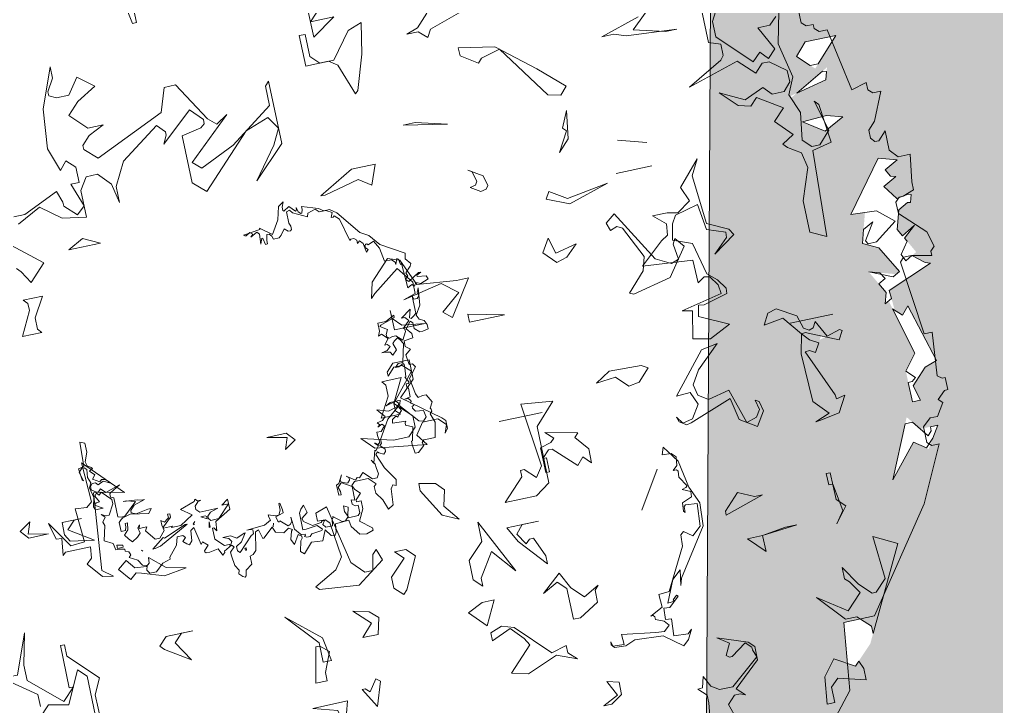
# Model space of a CAD drawing. Header units: millimetres. Extents: x 348 to 2201, y 118 to 1049.
# Drawn here: x 859.528 to 860.106, y 525.465 to 525.871 of the extents above; entities that cross this region are included whole.
import ezdxf

# ---------------------------------------------------------------- set-up
doc = ezdxf.new("R2010")
doc.units = ezdxf.units.MM
for name, color, linetype, lineweight in [('206_MURO_E_MURO_ARRIMO', 7, 'Continuous', 18), ('ARBRE', 251, 'Continuous', 13), ('mur vue', 7, 'Continuous', 13)]:
    doc.layers.add(name, color=color, linetype=linetype, lineweight=lineweight)

# ---------------------------------------------------------------- blocks, each defined once
blk = doc.blocks.new('WMF26', base_point=(0, 0.0008))
at = {"color": 85}
blk.add_lwpolyline([(1.0357, -8.5666), (1.0357, -8.2908), (0.9995, -8.2546), (0.9345, -8.2546), (0.9345, -8.2183), (0.8974, -8.1813), (0.825, -8.1813), (0.7237, -7.6214), (0.5846, -7.6577), (0.5846, -7.5918), (0.5483, -7.5556), (0.4759, -7.5556), (0.5846, -7.3078), (0.6496, -7.2427), (0.6496, -7.1703), (0.6208, -7.1332), (0.5846, -7.1332), (0.5121, -7.2065), (0.5121, -7.0319), (0.4462, -6.9595), (0.3376, -6.9595), (0.3738, -6.7191), (0.3738, -6.6458), (0.4759, -6.6096), (0.5121, -6.6096), (0.5483, -6.5734), (0.5483, -6.4713), (0.3376, -6.2605), (0.3013, -6.1222), (0.3376, -6.0851), (0.3376, -6.0489), (0.5121, -6.0851), (0.5846, -6.0851), (0.6208, -6.0489), (0.5483, -5.387), (0.4759, -5.387), (0.5121, -5.0016), (0.4759, -4.972), (0.4462, -4.972), (0.4462, -4.8633), (0.4759, -4.8633), (0.5483, -4.7975), (0.5121, -4.7612), (0.5846, -4.6517), (0.6496, -4.6517), (0.7237, -4.5867), (0.7237, -4.4484), (0.6866, -4.4122), (0.6208, -4.4122), (0.8612, -3.9239), (1.4943, -3.0512), (1.771, -3.0512), (1.8434, -2.4543), (2.2221, -2.0031)], dxfattribs=at)
at = {"color": 63}
for points in [[(3.1064, -2.4148), (3.0817, -2.6074), (3.0817, -2.6766), (3.1508, -2.7466), (3.1064, -2.7466), (3.0817, -2.8446), (3.0323, -2.7466), (2.9631, -2.7013), (2.8437, -2.7013), (2.5819, -2.9137), (2.6066, -2.9829), (2.6066, -3.0076), (2.656, -3.057), (2.7943, -2.9631), (2.819, -2.9631), (2.8437, -2.9829), (2.7943, -3.0817), (2.8931, -3.1517), (2.6313, -3.057), (2.5819, -3.0076), (2.5819, -2.889), (2.819, -2.6766), (2.7499, -2.6074), (2.7943, -2.6272), (2.8437, -2.6272), (2.9129, -2.558), (2.8684, -2.4148)], [(2.0328, -2.6181), (1.9233, -2.7565), (1.7495, -2.6544), (1.7125, -2.6906), (1.6837, -2.6181), (1.6837, -2.5161), (1.9233, -2.5819), (1.9957, -2.5161), (1.9957, -2.3786), (2.0624, -2.3786), (2.0328, -2.6181), (2.0328, -2.6181)], [(1.6475, -3.0759), (1.7495, -3.0759), (1.9595, -3.3163), (1.7125, -3.1426), (1.5742, -3.2801), (1.6475, -3.3896), (1.6837, -3.4258), (1.6837, -3.5271), (1.5742, -3.3534), (1.4721, -3.2513), (1.4359, -3.2513), (1.3346, -3.3534), (1.3634, -3.7387), (1.1601, -3.63), (1.538, -2.9022), (1.538, -2.9672), (1.6475, -3.0759), (1.6475, -3.0759)], [(6.2531, -3.0759), (6.2893, -3.2225), (6.5001, -3.2875), (6.188, -3.2875), (6.2531, -3.0759), (6.2531, -3.0759)], [(2.8569, -4.5002), (2.791, -4.3446), (2.805, -4.1405), (3.0874, -3.7321), (3.1055, -3.6671), (3.0825, -3.8054), (3.164, -3.7346), (3.2513, -3.5394), (3.1879, -3.5452), (3.1994, -3.56), (3.1607, -3.5946), (3.1484, -3.5806), (3.2406, -3.4991), (3.2933, -3.5032), (3.2999, -3.4036), (3.248, -3.3995), (3.2587, -3.2472), (3.1327, -3.2389), (3.0932, -3.2727), (3.1385, -3.1887), (3.192, -3.1426), (3.3493, -3.2669), (3.602, -3.2842), (3.6909, -3.2513), (3.7905, -3.2579), (3.8152, -3.2859), (3.8136, -3.3122), (3.8029, -3.2719), (3.7033, -3.2653), (3.7074, -3.355), (3.4077, -3.3106), (3.3311, -3.3023), (3.2776, -3.3493), (3.3147, -3.3912), (3.3871, -3.4225), (3.3879, -3.4464), (3.4003, -3.4604), (3.4209, -3.4612), (3.3056, -3.5172), (3.3106, -3.6316), (3.2183, -3.6382), (3.0183, -4.0046), (3.0117, -4.1042), (2.9837, -4.1289), (2.9104, -4.0738), (2.8289, -4.1446), (2.8149, -4.3438), (2.917, -4.3537), (2.931, -4.3413), (2.9351, -4.2887), (2.9475, -4.3027), (2.9401, -4.3784), (2.8495, -4.413), (2.8462, -4.4599), (2.9178, -4.4912), (2.8833, -4.5019), (2.8693, -4.5142), (2.9236, -4.6048), (2.9195, -4.6575), (2.9318, -4.6715), (2.959, -4.6731), (2.9187, -4.7077), (2.9112, -4.7835), (2.9458, -4.823), (3.0249, -4.8287), (3.0043, -4.8913), (2.9005, -4.7431), (2.8569, -4.5002), (2.8569, -4.5002)], [(5.9402, -3.1862), (6.0415, -3.36), (6.0127, -3.36), (5.9765, -3.3237), (5.904, -3.4258), (5.8678, -3.397), (5.9402, -3.1862), (5.9402, -3.1862)], [(6.2531, -3.7461), (6.3255, -3.5715), (6.3255, -3.4983), (6.4276, -3.4983), (6.3618, -3.8111), (6.3255, -3.8111), (6.2531, -3.7461), (6.2531, -3.7461)], [(4.8477, -3.6769), (4.986, -3.8227), (4.8477, -3.8877), (4.739, -3.8877), (4.8477, -3.6769), (4.8477, -3.6769)], [(6.3255, -3.8408), (6.5734, -4.1248), (6.2893, -3.877), (6.2531, -3.6662), (6.3255, -3.6662), (6.3255, -3.8408), (6.3255, -3.8408)], [(2.3094, -3.9494), (2.0986, -3.9783), (1.9957, -3.9783), (2.3094, -3.9494), (2.3094, -3.8045), (2.4469, -3.9494), (2.3094, -3.9494), (2.3094, -3.9494)], [(5.8381, -3.9132), (5.9765, -4.0515), (5.8381, -4.0153), (5.7657, -3.9494), (5.8019, -3.8045), (5.9402, -3.8045), (5.8381, -3.9132), (5.8381, -3.9132)], [(1.6112, -4.2623), (1.6475, -4.2623), (1.6475, -4.3644), (1.6112, -4.3644), (1.6112, -4.1248), (1.538, -4.0515), (1.6475, -3.9132), (1.5742, -4.0153), (1.6112, -4.2623), (1.6112, -4.2623)], [(7.4938, -4.1767), (7.5663, -4.1042), (7.4576, -3.9289), (7.6684, -4.068), (7.7046, -4.1042), (7.6321, -4.1767), (7.3917, -4.1767), (7.4938, -4.1767), (7.4938, -4.1767)], [(1.6219, -8.7782), (1.7965, -8.4653), (1.7965, -8.327), (1.5198, -8.043), (1.4466, -8.1154), (1.3815, -8.043), (1.3091, -8.1154), (1.4178, -8.327), (1.3091, -8.327), (1.2432, -8.3929)], [(1.207, -8.4291), (1.2728, -8.1525), (1.207, -7.8396), (1.2728, -7.6939), (1.207, -7.5193), (1.2432, -7.2789), (1.1708, -7.2065), (1.0975, -7.2065), (0.9962, -7.3152), (1.0687, -7.5918), (1.0324, -7.5556), (0.9962, -7.2065), (1.1708, -7.1703), (1.207, -6.4054), (1.3453, -6.4713), (1.3453, -6.7553), (1.2432, -7.0319), (1.2728, -7.1703), (1.3815, -7.2427), (1.4178, -7.2789), (1.3091, -7.344), (1.4466, -7.4905), (1.3453, -7.5918), (1.5561, -7.7301), (1.6219, -7.6643), (1.7306, -7.6939), (1.8689, -7.8396), (1.6582, -7.7301), (1.4836, -7.8034), (1.4178, -7.7301), (1.3091, -7.7301), (1.2432, -7.8034), (1.2432, -7.9055), (1.3815, -8.0142), (1.4466, -8.0142), (1.5198, -7.9417), (1.6582, -8.0792), (2.1167, -7.9417), (1.7965, -8.1154), (1.7677, -8.1525), (1.7677, -8.2546), (1.8689, -8.2908), (1.8689, -8.8869)], [(2.0805, -8.9165), (2.465, -8.5666), (2.4955, -8.5378), (2.2188, -8.4653), (2.1167, -8.4653), (2.5679, -8.5016), (2.6692, -8.5378), (2.7787, -8.5378), (2.4288, -8.6407)], [(3.7897, -9.0622), (4.2409, -8.9165), (4.2771, -8.8506), (4.3504, -8.9165), (4.4525, -8.9165), (4.3504, -8.9527), (4.2409, -9.0622)], [(4.874, -9.5859), (5.2602, -9.2006), (5.0486, -9.2006), (5.2602, -9.0622), (5.2602, -9.3751)], [(6.7586, -9.7242), (6.7586, -9.5134), (6.7948, -9.5134), (6.8311, -9.7242)], [(4.6723, -4.3101), (4.8115, -4.0993), (4.8115, -4.0268), (4.8839, -4.0993), (4.8839, -4.273), (4.739, -4.4122), (4.739, -4.5867), (4.4986, -4.0993), (4.6723, -4.3101), (4.6723, -4.3101)], [(4.3603, -4.4846), (4.4253, -4.4122), (4.3603, -4.3101), (4.3241, -4.3463), (4.2878, -4.3463), (4.2146, -4.1717), (4.2146, -4.0993), (4.4253, -4.3463), (4.4986, -4.4846), (4.2146, -4.4846), (4.3603, -4.4846), (4.3603, -4.4846)], [(5.3351, -4.4122), (5.4734, -4.1355), (5.5096, -4.0993), (5.5821, -4.1717), (5.5821, -4.273), (5.4372, -4.4122), (5.5096, -4.4846), (5.4075, -4.4846), (5.3351, -4.4122), (5.3351, -4.4122)], [(0.811, -4.6484), (0.7015, -4.5027), (0.6644, -4.5398), (0.6644, -4.576), (0.5994, -4.576), (0.6644, -4.4739), (0.7377, -4.4006), (0.8398, -4.4739), (1.0868, -4.1899), (0.876, -4.6484), (0.811, -4.6484), (0.811, -4.6484)], [(3.304, -4.3875), (3.0973, -4.7127), (3.304, -4.3875), (3.304, -4.3875)], [(4.8889, -6.482), (4.8707, -6.4424), (4.8304, -6.4219), (4.8098, -6.3823), (4.8098, -6.342), (4.86, -6.3321), (4.8889, -6.3321), (4.9308, -6.3716), (4.9308, -6.4219), (4.9498, -6.4424), (5, -6.3823), (4.9605, -6.3321), (4.9605, -6.2918), (5.0395, -6.2819), (5.0395, -6.2317), (5, -6.1996), (5.0502, -6.1601), (5.0395, -6.0695), (5.0107, -6.0695), (4.9893, -6.0398), (5.0609, -5.9485), (5.0395, -5.8077), (5.0214, -5.7682), (4.9811, -5.7789), (4.9498, -5.7789), (4.9103, -5.7072), (4.9391, -5.6562), (4.9308, -5.6463), (4.9308, -5.6274), (4.9498, -5.606), (4.921, -5.5269), (4.9498, -5.3952), (5.0502, -5.3952), (5.0708, -5.3763), (5.0609, -5.345), (5.121, -5.2947), (5.1507, -5.2947), (5.1614, -5.3763), (5.1614, -5.4059), (5.1507, -5.4059), (5.121, -5.5269), (5.182, -5.5557), (5.182, -5.5771), (5.1712, -5.5878), (5.2915, -5.5961), (5.2832, -5.6274), (5.2519, -5.6463), (5.2412, -5.6463), (5.233, -5.6381), (5.2124, -5.6669), (5.191, -5.6891), (5.2124, -5.7286), (5.3227, -5.6381), (5.4232, -5.4767), (5.4232, -5.4454), (5.4421, -5.4265), (5.4026, -5.387), (5.4026, -5.3656), (5.4232, -5.345), (5.4635, -5.3656), (5.4734, -5.3763), (5.4923, -5.3557), (5.4421, -5.2248), (5.3631, -5.1037), (5.373, -5.0535), (5.4026, -5.0634), (5.4232, -5.0346), (5.4339, -4.8921), (5.4841, -4.8633), (5.5137, -4.9531), (5.564, -5.0239), (5.564, -5.0848), (5.5426, -5.1037), (5.6035, -5.1638), (5.7253, -5.1638), (5.755, -5.135), (5.736, -5.093), (5.6941, -5.0535), (5.7443, -5.0033), (5.7443, -4.9844), (5.7048, -4.9844), (5.7048, -4.9127), (5.755, -4.8123), (5.6545, -4.7324), (5.6545, -4.7118), (5.7146, -4.6904), (5.7756, -4.7011), (5.8365, -4.7826), (5.8447, -4.8419), (5.9657, -4.8337), (5.9765, -4.7621), (5.9954, -4.7324), (6.0267, -4.7407), (6.0662, -4.8016), (6.1074, -4.7118), (6.2078, -4.7217), (6.2893, -4.632), (6.3181, -4.6616), (6.2975, -4.7514), (6.2786, -4.7719), (6.2786, -4.7909), (6.3082, -4.8123), (6.3576, -4.7324), (6.3791, -4.7826), (6.3576, -4.8526), (6.3478, -4.8633), (6.3791, -4.8839), (6.4293, -4.8526), (6.4984, -4.8732), (6.519, -4.9234), (6.6096, -4.8419), (6.6203, -4.8419), (6.6409, -4.9234), (6.6705, -4.9127), (6.7001, -4.7514), (6.7314, -4.7217), (6.7602, -4.7118), (6.7602, -4.6402), (6.8212, -4.6007), (6.8319, -4.5505), (6.8418, -4.5398), (6.8607, -4.5505), (6.892, -4.5818), (6.8821, -4.6114), (6.9109, -4.6616), (6.9216, -4.7514), (6.9216, -4.7826), (6.8821, -4.8222), (6.901, -4.8419), (6.9718, -4.8016), (6.9718, -4.7909), (6.9932, -4.7719), (7.0229, -4.8337), (7.1019, -4.8222), (7.134, -4.8222), (7.1439, -4.8337), (7.1439, -4.8419), (7.1019, -4.8839), (7.1439, -4.9234), (7.1629, -4.9028), (7.1941, -5.0634), (7.2238, -5.0428), (7.2345, -4.9531), (7.2633, -4.9234), (7.2839, -4.9341), (7.3135, -4.9629), (7.2839, -4.9926), (7.3028, -5.0132), (7.353, -5.0132), (7.3744, -4.9424), (7.4543, -4.8526), (7.4543, -4.8337), (7.5259, -4.8123), (7.5967, -4.7514), (7.6552, -4.7514), (7.6766, -4.7826), (7.6659, -4.8222), (7.7054, -4.8337), (7.7367, -4.8839), (7.8059, -4.9234), (7.7869, -4.9424), (7.7976, -4.9737), (7.8273, -4.9844), (7.8273, -5.0033), (7.8775, -5.0132), (7.9071, -5.0132), (7.9178, -5.0741), (7.9886, -5.1136), (7.9574, -5.2437), (7.9681, -5.2758), (7.9384, -5.3153), (7.9681, -5.345), (7.9277, -5.326), (7.8989, -5.326), (7.8478, -5.4158), (7.8478, -5.4561), (7.9277, -5.5376), (7.9491, -5.5162), (7.9681, -5.5376), (7.9886, -5.5162), (7.9574, -5.4561), (7.9886, -5.4561), (8.0076, -5.4372), (7.9384, -5.3952), (8.0076, -5.3952), (8.0183, -5.4265), (7.9993, -5.5063), (8.0183, -5.5961), (7.9993, -5.6381), (8.0183, -5.6891), (8.0076, -5.7575), (8.0282, -5.7789), (8.0496, -5.7789), (8.0784, -5.7476), (8.0578, -5.6669), (8.0685, -5.6784), (8.0784, -5.7789), (8.0282, -5.7896), (8.0183, -6.0086), (7.9779, -5.9896), (7.9779, -5.9081), (8.0076, -5.8291), (7.9993, -5.7896), (7.9681, -5.7682), (7.9574, -5.7575), (7.9886, -5.7393), (7.9491, -5.6973), (7.9779, -5.6669), (7.9178, -5.6274), (7.8989, -5.6463), (7.8668, -5.6381), (7.8273, -5.5961), (7.8882, -5.6274), (7.9384, -5.606), (7.9574, -5.6274), (7.9886, -5.6274), (8.0076, -5.606), (8.0076, -5.5771), (7.9681, -5.5459), (7.9491, -5.5459), (7.9277, -5.5664), (7.8882, -5.5269), (7.7556, -5.5664), (7.8478, -5.5162), (7.8561, -5.5063), (7.8561, -5.4767), (7.8273, -5.466), (7.8273, -5.2947), (7.7976, -5.2865), (7.7663, -5.2865), (7.6552, -5.387), (7.647, -5.3952), (7.7268, -5.4158), (7.7556, -5.4158), (7.6264, -5.4059), (7.5967, -5.3952), (7.5655, -5.3952), (7.6659, -5.3656), (7.7054, -5.326), (7.7054, -5.3054), (7.6659, -5.2865), (7.5547, -5.3054), (7.5259, -5.3054), (7.5547, -5.2651), (7.7161, -5.2947), (7.7869, -5.2758), (7.8059, -5.2651), (7.8273, -5.2437), (7.8273, -5.1638), (7.7869, -5.1638), (7.777, -5.1935), (7.777, -5.2248), (7.7556, -5.2248), (7.7663, -5.1638), (7.8059, -5.1243), (7.777, -5.0848), (7.7474, -5.0535), (7.6972, -5.0848), (7.6659, -5.1136), (7.6766, -5.1638), (7.6552, -5.1852), (7.6659, -5.154), (7.5967, -5.154), (7.6157, -5.1243), (7.5465, -5.0346), (7.5045, -5.0346), (7.4543, -5.093), (7.465, -5.1433), (7.465, -5.1852), (7.4354, -5.1638), (7.4033, -5.1852), (7.395, -5.1935), (7.395, -5.2248), (7.3744, -5.2248), (7.3744, -5.1935), (7.4543, -5.1243), (7.4543, -5.1136), (7.3744, -5.1136), (7.3843, -5.1037), (7.3028, -5.1037), (7.1843, -5.1745), (7.274, -5.2437), (7.1439, -5.2865), (7.134, -5.3054), (7.1126, -5.2865), (7.0838, -5.2865), (7.1126, -5.2758), (7.1439, -5.2437), (7.1439, -5.2141), (7.1126, -5.1852), (6.9513, -5.1852), (7.0229, -5.1638), (7.0517, -5.135), (7.0517, -5.1136), (7.0336, -5.093), (6.9611, -5.093), (6.8508, -5.2042), (6.9109, -5.2042), (6.8508, -5.2437), (6.8508, -5.154), (6.9932, -5.0741), (7.0015, -4.9926), (7.0229, -5.0239), (7.0336, -5.0239), (7.0336, -4.9234), (6.9611, -4.8526), (6.9216, -4.8526), (6.9109, -4.8419), (6.892, -4.8732), (6.9109, -4.9028), (6.9611, -4.9234), (6.892, -4.9234), (6.8418, -4.8921), (6.771, -4.9234), (6.7602, -4.9234), (6.8105, -4.8526), (6.8607, -4.8222), (6.8607, -4.7826), (6.8418, -4.7621), (6.71, -4.8921), (6.7001, -4.8921), (6.6911, -4.9028), (6.6911, -4.9341), (6.71, -4.9424), (6.7413, -4.9424), (6.5808, -4.9531), (6.519, -4.9844), (6.5297, -5.0132), (6.5297, -5.0346), (6.4688, -5.0132), (6.44, -5.0132), (6.4186, -5.0535), (6.4186, -5.1136), (6.4079, -5.1136), (6.398, -5.0535), (6.398, -5.0239), (6.4688, -5.0033), (6.4581, -4.9629), (6.4482, -4.9531), (6.44, -4.9629), (6.3791, -4.9028), (6.3576, -4.9127), (6.3395, -4.9341), (6.3395, -4.9737), (6.3288, -4.8633), (6.2893, -4.8123), (6.2786, -4.8016), (6.2473, -4.8016), (6.2473, -4.7909), (6.258, -4.7826), (6.2391, -4.7719), (6.2078, -4.7719), (6.1889, -4.7909), (6.0967, -4.8016), (6.0884, -4.8123), (6.1279, -4.8526), (6.2284, -4.8419), (6.258, -4.8419), (6.258, -4.9926), (6.2391, -5.0239), (6.2078, -5.0535), (6.1889, -4.9844), (6.2473, -4.9424), (6.2391, -4.9127), (6.1675, -4.8633), (6.0884, -4.8732), (6.0769, -4.8839), (6.0563, -4.8839), (6.0769, -4.8526), (6.0563, -4.8222), (5.9954, -4.8222), (5.9872, -4.8839), (5.9765, -4.8921), (5.9765, -4.9028), (5.9056, -4.8419), (5.876, -4.8419), (5.8447, -4.8732), (5.8653, -4.9234), (5.8653, -4.9737), (5.8258, -4.9531), (5.8447, -4.8839), (5.8447, -4.8633), (5.755, -4.8633), (5.736, -4.8839), (5.736, -4.9531), (5.7649, -4.9531), (5.7863, -4.9737), (5.7863, -5.0132), (5.755, -5.0033), (5.755, -5.1243), (5.8365, -5.1745), (5.8447, -5.1745), (5.876, -5.1433), (5.8653, -5.1037), (5.8653, -5.0741), (5.8867, -5.0741), (5.8867, -5.1638), (5.8653, -5.1745), (5.8258, -5.2437), (5.8447, -5.2042), (5.8447, -5.1852), (5.7945, -5.1638), (5.7863, -5.1638), (5.7649, -5.1852), (5.7649, -5.2042), (5.7863, -5.2248), (5.7146, -5.1745), (5.6941, -5.1935), (5.6751, -5.1852), (5.6356, -5.2248), (5.564, -5.154), (5.5236, -5.154), (5.503, -5.1852), (5.5137, -5.2437), (5.5137, -5.2758), (5.5426, -5.3153), (5.5236, -5.2865), (5.4923, -5.3952), (5.4841, -5.387), (5.4528, -5.4265), (5.4841, -5.4561), (5.4734, -5.4561), (5.4528, -5.4372), (5.4339, -5.4561), (5.4421, -5.5162), (5.4421, -5.5459), (5.4026, -5.5459), (5.3631, -5.5878), (5.3837, -5.606), (5.4232, -5.5878), (5.4026, -5.606), (5.4232, -5.6274), (5.373, -5.6381), (5.3417, -5.6669), (5.3837, -5.7179), (5.4026, -5.7393), (5.3022, -5.7072), (5.2223, -5.7286), (5.2017, -5.7476), (5.2017, -5.7575), (5.2223, -5.7789), (5.3129, -5.7575), (5.2725, -5.7789), (5.182, -5.7789), (5.191, -5.7476), (5.2017, -5.7393), (5.0609, -5.5664), (5.0214, -5.5557), (4.9893, -5.5878), (5, -5.6463), (5.0708, -5.6562), (5.0897, -5.6891), (5.0897, -5.7072), (5.0815, -5.7072), (5.0708, -5.7179), (5.1004, -5.7393), (5.0897, -5.7476), (5.0897, -5.7575), (5.1111, -5.7789), (5.14, -5.7789), (5.0897, -5.7896), (5.0897, -5.8686), (5.1004, -5.8793), (5.1004, -5.9081), (5.0815, -5.9081), (5.0708, -5.9188), (5.1004, -5.969), (5.0897, -5.969), (5.0815, -6.0489), (5.0815, -6.0802), (5.0897, -6.0901), (5.1317, -6.0695), (5.1614, -6.0695), (5.1317, -6.0999), (5.0897, -6.0999), (5.0502, -6.2605), (5.0708, -6.3), (5.0897, -6.3214), (5.121, -6.3), (5.14, -6.2819), (5.121, -6.221), (5.1614, -6.1815), (5.182, -6.2103), (5.2223, -6.221), (5.2519, -6.221), (5.2017, -6.2317), (5.1712, -6.2605), (5.191, -6.2819), (5.2124, -6.2819), (5.191, -6.3107), (5.1712, -6.3321), (5.2223, -6.3823), (5.2519, -6.3716), (5.233, -6.4112), (5.233, -6.482), (5.1614, -6.482), (5.0815, -6.5231), (5.0815, -6.5009), (5.2124, -6.4614), (5.2223, -6.4507), (5.1614, -6.4112), (5.182, -6.3716), (5.182, -6.3502), (5.1614, -6.3321), (5.1317, -6.342), (5.1004, -6.342), (5.0502, -6.2918), (5.0107, -6.3609), (5.0107, -6.3823), (5.0214, -6.3922), (4.9605, -6.4507), (4.9893, -6.482), (5.0214, -6.482), (4.9308, -6.5437), (4.9498, -6.4721), (4.9391, -6.4614), (4.9103, -6.482), (4.8889, -6.5009), (4.8889, -6.6524), (4.8806, -6.6236), (4.8493, -6.6236), (4.8304, -6.6442), (4.8386, -6.6738), (4.8205, -6.7133), (4.8386, -6.5627), (4.8889, -6.482), (4.8889, -6.482)], [(4.0524, -5.3013), (4.0524, -4.7958), (4.1833, -4.7044), (4.4657, -4.7044), (4.2747, -4.8946), (4.2747, -4.9539), (4.2425, -4.9539), (4.1503, -4.8625), (4.0853, -4.9539), (4.1503, -5.5236), (3.8696, -5.4907), (4.0524, -5.3013), (4.0524, -5.3013)], [(6.7915, -4.7909), (6.7817, -4.7909), (6.7817, -4.7719), (6.7915, -4.7719), (6.7915, -4.7909), (6.7915, -4.7909)], [(0.7739, -4.9975), (0.7377, -4.9975), (0.7015, -5.0272), (0.7739, -5.0996), (0.6644, -5.2371), (0.7739, -5.6595), (0.7015, -5.587), (0.6356, -5.6595), (0.4899, -5.1358), (0.5994, -5.0996), (0.7377, -4.9613), (0.7015, -4.823), (0.7739, -4.823), (0.7739, -4.9975), (0.7739, -4.9975)], [(1.6442, -5.4405), (1.6046, -5.6125), (1.7347, -5.783), (1.9109, -5.7566), (1.8558, -5.8521), (1.7759, -5.8735), (1.6104, -5.7772), (1.5775, -5.6578), (1.5322, -5.6315), (1.4927, -5.6422), (1.4639, -5.6932), (1.3865, -5.5467), (1.2679, -5.5788), (1.2473, -5.5673), (1.291, -5.4915), (1.547, -5.606), (1.5668, -5.6175), (1.6046, -5.6125), (1.5478, -5.5467), (1.4729, -5.503), (1.5165, -5.4273), (1.5668, -5.4561), (1.6046, -5.4512), (1.4268, -5.0255), (1.421, -4.9885), (1.3445, -5.0049), (1.426, -4.8642), (1.6055, -4.8329), (1.6425, -4.8279), (1.5108, -4.8798), (1.6318, -5.0091), (1.6442, -5.4405), (1.6442, -5.4405)], [(2.3481, -5.6858), (2.558, -5.4915), (2.6321, -5.3746), (2.6099, -5.275), (2.5243, -5.219), (2.3333, -5.2618), (2.2378, -4.9514), (2.1439, -4.9769), (2.1044, -5.0387), (2.125, -5.1284), (2.0937, -5.1095), (2.0739, -5.0189), (2.1521, -4.8963), (2.2995, -4.9901), (2.3374, -5.1869), (2.7186, -5.0502), (2.7581, -5.0412), (2.8199, -5.0799), (2.8347, -5.1243), (2.7894, -5.0609), (2.6988, -5.0807), (2.6247, -5.1968), (2.6717, -5.3137), (2.796, -5.3071), (2.4955, -5.6578), (2.3481, -5.6858), (2.3481, -5.6858)], [(3.7461, -5.1383), (3.6481, -5.014), (3.6481, -4.8897), (3.7132, -4.9555), (3.7724, -4.8897), (3.9626, -5.079), (3.9956, -5.079), (4.0606, -5.014), (4.0277, -5.014), (4.0277, -4.8897), (4.0606, -4.8897), (4.0606, -5.112), (3.9626, -5.1383), (3.9297, -5.1712), (3.9956, -5.2363), (3.7132, -5.1712), (3.7461, -5.1383), (3.7461, -5.1383)], [(6.4984, -4.9531), (6.5083, -4.9234), (6.4984, -4.9531), (6.4984, -4.9531)], [(7.5152, -4.9629), (7.5655, -4.9531), (7.586, -4.9531), (7.4757, -5.0346), (7.465, -5.0239), (7.2633, -5.1037), (7.2444, -5.1037), (7.5152, -4.9629), (7.5152, -4.9629)], [(7.6865, -4.9629), (7.6766, -4.9531), (7.6865, -4.9629), (7.6865, -4.9629)], [(7.0624, -5.0346), (7.0517, -5.0848), (7.0517, -5.0346), (7.0624, -5.0346), (7.0624, -5.0346)], [(7.8371, -5.0239), (7.8882, -5.0239), (7.8882, -5.0535), (7.8371, -5.0428), (7.8371, -5.0239), (7.8371, -5.0239)], [(7.0624, -5.135), (7.0624, -5.1136), (7.1126, -5.1433), (7.0731, -5.1433), (7.0624, -5.135), (7.0624, -5.135)], [(7.1843, -5.0848), (7.1941, -5.093), (7.1736, -5.1136), (7.1843, -5.1037), (7.1843, -5.0848), (7.1843, -5.0848)], [(3.0438, -5.6364), (2.9886, -5.601), (3.0907, -5.494), (3.1871, -5.4783), (3.2842, -5.5829), (3.4596, -5.5656), (3.3295, -5.6463), (3.0438, -5.6364), (3.0438, -5.6364)], [(6.1601, -5.6315), (6.2613, -5.5664), (6.2251, -5.6677), (6.3996, -5.7048), (6.2251, -5.7048), (6.1601, -5.6315), (6.1601, -5.6315)], [(5.2421, -5.7624), (5.2421, -5.6965), (5.2058, -5.6595), (5.3804, -5.6595), (5.2783, -5.8348), (5.2783, -5.9361), (5.3071, -5.9723), (5.1326, -5.9723), (5.2421, -5.7624), (5.2421, -5.7624)], [(0.5821, -6.8706), (0.5475, -6.8072), (0.5039, -6.794), (0.6241, -6.729), (0.5352, -6.6013), (0.4289, -6.6178), (0.4051, -6.6104), (0.4257, -6.5421), (0.4495, -6.5495), (0.5384, -6.5009), (0.5878, -6.3354), (0.5541, -6.272), (0.4322, -6.3412), (0.5401, -6.2465), (0.5236, -6.2152), (0.6018, -6.1115), (0.573, -6.0489), (0.5096, -6.0827), (0.4075, -5.9987), (0.3639, -5.9855), (0.7682, -5.8258), (0.764, -5.75), (0.8274, -5.7163), (0.7986, -5.8134), (0.8464, -5.9015), (0.783, -5.9361), (0.8184, -5.9946), (0.9106, -6.0226), (0.7089, -5.9353), (0.6447, -5.969), (0.7797, -6.2119), (0.9139, -6.2786), (0.8785, -6.3955), (0.7838, -6.4466), (0.8818, -6.2959), (0.8653, -6.2638), (0.7896, -6.2679), (0.592, -6.4103), (0.7319, -6.533), (0.9608, -6.5487), (0.6224, -6.9842), (0.4611, -6.9356), (0.5821, -6.8706), (0.5821, -6.8706)], [(1.2984, -5.7253), (1.6837, -5.7253), (1.2984, -5.7253), (1.2984, -5.7253)], [(3.0117, -6.2794), (2.8528, -6.4474), (2.8166, -6.5676), (2.9508, -6.8525), (2.9969, -6.8755), (3.0586, -6.8541), (3.0825, -6.9233), (2.9977, -6.9908), (2.7268, -6.5289), (2.5959, -6.4573), (2.5268, -6.4803), (2.5432, -6.6211), (2.5202, -6.6672), (2.4527, -6.5824), (2.6321, -6.3379), (2.9746, -6.2613), (3.0117, -6.2794), (3.0117, -6.2794)], [(3.5715, -6.7586), (3.3797, -6.8006), (3.4851, -6.7034), (3.5798, -6.6779), (3.6827, -6.7866), (3.6086, -6.9027), (3.5715, -6.7586), (3.5715, -6.7586)], [(5.8447, -7.6288), (5.8365, -7.619), (5.7863, -7.6503), (5.736, -7.6), (5.7253, -7.6083), (5.7253, -7.6288), (5.7146, -7.5893), (5.6941, -7.5687), (5.6858, -7.5687), (5.6751, -7.6), (5.6751, -7.6288), (5.5343, -7.5786), (5.4923, -7.5498), (5.4421, -7.5498), (5.3837, -7.5078), (5.2223, -7.2979), (5.1507, -7.2559), (5.0708, -7.1554), (4.8707, -7.0361), (4.8806, -6.9858), (4.8386, -6.9356), (4.8493, -6.9142), (4.8996, -6.864), (4.8889, -6.8343), (4.9103, -6.8138), (4.9103, -6.8031), (4.8889, -6.7841), (4.7892, -6.8451), (4.7703, -6.8451), (4.8098, -6.8245), (4.8098, -6.8138), (4.7291, -6.8031), (4.7192, -6.7742), (4.7892, -6.7446), (4.8304, -6.7635), (4.8493, -6.7339), (4.8707, -6.7528), (4.9103, -6.7339), (4.921, -6.9546), (4.9308, -6.9463), (4.9391, -6.9965), (4.9498, -7.0048), (4.9712, -6.9546), (4.9712, -6.976), (5, -7.0048), (5.0609, -7.0048), (5.0815, -7.1258), (5.121, -7.1974), (5.1712, -7.176), (5.182, -7.1867), (5.191, -7.1867), (5.2017, -7.176), (5.2017, -7.1554), (5.182, -7.1365), (5.2017, -7.1159), (5.2124, -7.1867), (5.2124, -7.1974), (5.2412, -7.2262), (5.2626, -7.2057), (5.2626, -7.2369), (5.2832, -7.2559), (5.3129, -7.2559), (5.3227, -7.2477), (5.373, -7.4494), (5.4133, -7.4889), (5.4232, -7.4782), (5.4421, -7.4782), (5.4232, -7.5185), (5.4734, -7.5498), (5.5343, -7.5498), (5.564, -7.5786), (5.6356, -7.558), (5.6438, -7.5284), (5.7649, -7.5893), (5.7863, -7.619), (5.8151, -7.6083), (5.8151, -7.5078), (5.8052, -7.4782), (5.8052, -7.4494), (5.8151, -7.4387), (5.8365, -7.4387), (5.8653, -7.4683), (5.9056, -7.4181), (5.9262, -7.3991), (5.9765, -7.3991), (5.9872, -7.428), (6.0061, -7.4494), (6.0267, -7.4494), (6.0374, -7.3991), (6.0374, -7.3679), (6.0563, -7.3679), (6.0662, -7.4181), (6.0769, -7.428), (6.0967, -7.3777), (6.0884, -7.4683), (6.1074, -7.4889), (6.1675, -7.4576), (6.1469, -7.4782), (6.1675, -7.4996), (6.2078, -7.4782), (6.2177, -7.4782), (6.2284, -7.4889), (6.0769, -7.5078), (6.0769, -7.5185), (5.9765, -7.4387), (5.9056, -7.558), (5.876, -7.6692), (5.8258, -7.7005), (5.8447, -7.6585), (5.8447, -7.6288), (5.8447, -7.6288)], [(3.3698, -7.209), (2.9985, -7.2649), (3.3591, -7.1587), (3.5567, -7.2411), (3.518, -7.302), (3.3698, -7.209), (3.3698, -7.209)], [(1.0283, -7.3135), (1.2053, -7.4354), (0.9888, -7.4469), (0.8497, -7.4049), (1.0283, -7.3135), (1.0283, -7.3135)], [(4.1767, -7.6363), (4.054, -7.558), (4.0342, -7.4675), (4.0532, -7.437), (4.1034, -7.4263), (4.189, -7.4807), (4.1388, -7.4914), (4.1199, -7.5226), (4.1454, -7.6165), (4.1767, -7.6363), (4.1767, -7.6363)], [(0.9271, -7.754), (1.2037, -7.6931), (0.9411, -7.8347), (0.9056, -7.8248), (0.9271, -7.754), (0.9271, -7.754)], [(3.3493, -8.1352), (3.681, -8.6177), (3.8548, -8.5748), (3.8893, -8.537), (4.0318, -8.6341), (4.0342, -8.7066), (3.7189, -8.6465), (3.3962, -8.3814), (3.1764, -8.178), (3.2389, -8.1105), (3.3493, -8.1352), (3.3493, -8.1352)]]:
    blk.add_lwpolyline(points, dxfattribs=at)
at = {"color": 106}
for points in [[(3.8161, -2.8404), (3.919, -2.7746), (3.9914, -2.7746), (3.8531, -2.8404), (3.919, -2.9779), (3.8161, -2.9491), (3.8161, -2.8404), (3.8161, -2.8404)], [(4.3413, -3.3278), (4.2022, -3.3641), (4.2022, -3.2982), (4.1298, -3.2258), (4.3043, -3.2982), (4.5809, -3.1895), (4.7258, -3.2258), (4.5151, -3.4365), (4.5513, -3.5016), (4.6534, -3.6119), (4.8287, -3.5378), (4.8287, -3.6119), (4.7258, -3.6481), (4.6172, -3.6119), (4.3413, -3.3278), (4.3413, -3.3278)], [(8.3855, -3.5641), (8.3855, -3.9783), (8.4579, -4.0515), (8.5962, -3.7675), (8.77, -3.8045), (8.8729, -3.7025)], [(8.8441, -3.8045), (8.8441, -3.9132), (9.0836, -4.0886), (9.2211, -4.0886), (9.2211, -4.1536), (9.3677, -4.2919), (9.5052, -4.2919), (9.3965, -4.4006), (9.4327, -4.4377), (9.0474, -4.1174), (8.9816, -4.1174), (8.8441, -4.4665), (8.9091, -4.1899), (8.9091, -4.0515), (8.6325, -3.8045), (8.5238, -3.9132), (8.56, -3.9132), (8.56, -4.2919), (8.5238, -4.2919), (8.5238, -4.1899), (8.2826, -3.942), (8.3492, -3.8045), (8.3492, -3.5641)], [(3.9552, -3.7494), (3.8161, -3.8227), (3.8531, -3.7856), (3.8531, -3.6769), (4.0277, -3.5757), (4.0935, -3.5757), (4.0935, -3.8515), (4.166, -3.9239), (4.3043, -3.8515), (4.1298, -3.9972), (4.0565, -3.8515), (3.9552, -3.7494), (3.9552, -3.7494)], [(2.4469, -4.3644), (2.3094, -4.2985), (2.237, -4.2985), (2.586, -4.1899), (2.586, -4.2261), (2.4469, -4.3644), (2.4469, -4.3644)], [(6.2531, -4.3282), (6.0489, -4.4377), (5.9765, -4.5398), (6.0127, -4.8526), (6.0489, -4.8889), (6.1156, -4.8889), (6.1156, -4.9613), (6.0127, -4.9975), (5.904, -4.4739), (5.8019, -4.3644), (5.7295, -4.3644), (5.7006, -4.5027), (5.6644, -4.5398), (5.6274, -4.4377), (5.8744, -4.2623), (6.2243, -4.2985), (6.2531, -4.3282), (6.2531, -4.3282)], [(5.1762, -4.9613), (5.1762, -5.0272), (5.0305, -4.9975), (4.9654, -4.9251), (5.0016, -4.7859), (4.893, -4.6484), (5.0305, -4.7135), (5.1762, -4.9613), (5.1762, -4.9613)], [(7.7285, -4.7678), (7.7738, -4.7777), (7.8306, -4.7316), (7.9178, -4.8403), (7.838, -4.9037), (7.7746, -4.8238), (7.6725, -4.8131), (7.6437, -4.837), (7.6387, -4.888), (7.5062, -4.7703), (7.3341, -4.7316), (7.5342, -4.7011), (7.7285, -4.7678), (7.7285, -4.7678)], [(8.1805, -4.9448), (8.1302, -4.986), (8.1195, -5.0881), (8.3427, -5.0856), (8.3707, -5.0626), (8.3501, -5.2099), (8.4011, -5.2157), (8.4373, -5.3647), (8.285, -5.1317), (8.1607, -5.1391), (8.1805, -5.4413), (8.0784, -5.4306), (8.0273, -5.4718), (8.0422, -5.825), (7.7252, -5.4915), (7.9434, -5.5401), (7.9944, -5.5459), (8.066, -4.8609), (7.9746, -4.7933), (8.071, -4.809), (8.1805, -4.9448), (8.1805, -4.9448)], [(8.3196, -5.2371), (8.3196, -5.3474), (8.1451, -5.3474), (8.2101, -5.3474), (8.2826, -5.275), (8.0726, -5.1358), (8.2826, -5.1721), (8.3196, -5.2371), (8.3196, -5.2371)], [(8.6975, -5.3474), (8.5962, -5.4125), (8.6325, -5.3112), (8.4579, -5.275), (8.6325, -5.275), (8.6975, -5.3474), (8.6975, -5.3474)], [(3.9832, -5.4125), (4.3685, -5.4125), (3.9832, -5.4125), (3.9832, -5.4125)], [(5.5903, -5.5212), (5.3145, -5.4487), (5.1762, -5.4487), (5.1029, -5.5212), (5.1029, -5.6232), (5.2421, -5.7624), (5.0305, -6.0094), (5.1029, -6.0744), (5.1762, -6.0744), (5.2421, -6.0094), (5.2421, -6.0456), (5.1762, -6.1115), (5.0305, -6.1115), (5.0305, -5.9361), (5.1762, -5.7986), (4.8559, -5.5508), (4.8271, -5.5212), (4.8271, -5.4487), (4.8559, -5.4125), (4.8271, -5.4849), (4.893, -5.5508), (5.0305, -5.5508), (5.1029, -5.4487), (5.0305, -5.3474), (5.489, -5.4125), (5.5903, -5.5212), (5.5903, -5.5212)], [(2.5498, -5.769), (2.5004, -6.0102), (2.591, -6.0291), (2.223, -6.1065), (2.2328, -6.1872), (2.2888, -6.272), (2.339, -6.2827), (2.4, -6.2424), (2.4049, -6.4482), (2.8487, -6.4861), (2.6387, -6.6697), (2.5778, -6.7092), (2.5638, -6.8064), (2.67, -6.901), (2.5391, -6.901), (2.4477, -6.8821), (2.3259, -6.9628), (2.3777, -7.0945), (2.1818, -7.311), (2.2567, -7.1744), (2.2205, -6.7364), (2.0394, -6.6466), (2.0031, -6.5923), (2.204, -6.4589), (2.0739, -6.5799), (2.0698, -6.6269), (2.2312, -6.6862), (2.2616, -6.9175), (2.4716, -6.8665), (2.5128, -6.7957), (2.5424, -6.6549), (2.3761, -6.5898), (2.3094, -6.3025), (2.2287, -6.2333), (2.1686, -6.1428), (2.1727, -6.0967), (2.3884, -6.0398), (2.4395, -6.0506), (2.4601, -5.9501), (2.2065, -5.8299), (2.3983, -5.7377), (2.5498, -5.769), (2.5498, -5.769)], [(4.4418, -6.3947), (4.1281, -6.3222), (4.4418, -6.3222), (4.4418, -6.3947), (4.4418, -6.3947)], [(4.478, -6.5989), (4.6155, -6.7076), (4.9654, -6.6351), (4.8559, -6.6713), (4.8559, -6.7734), (4.9654, -6.9183), (5.2058, -6.7438), (5.2421, -6.7076), (5.2058, -6.8459), (5.0305, -7.0212), (4.9292, -6.985), (4.8271, -6.7438), (4.478, -6.7076), (4.3685, -6.7076), (4.5793, -6.3947), (4.6517, -6.4597), (4.478, -6.5989), (4.478, -6.5989)], [(5.1029, -6.5701), (5.1029, -6.4968), (5.0305, -6.4235), (4.8271, -6.3947), (5.1029, -6.3947), (5.1029, -6.5701), (5.1029, -6.5701)], [(8.2101, -7.232), (8.2101, -7.2971), (8.2463, -7.3333), (8.0726, -7.3333), (8.1739, -7.1587), (8.1739, -7.0575), (8.1451, -7.0212), (8.3196, -7.0212), (8.2101, -7.232), (8.2101, -7.232)], [(2.586, -7.3333), (2.9055, -7.3333), (2.586, -7.3333), (2.586, -7.3333)], [(8.1739, -8.0685), (8.0726, -8.0685), (7.7589, -8.2076), (7.7227, -8.1047), (7.7227, -8.0685), (7.6214, -7.9672), (7.5482, -8.0323), (7.6214, -8.2439), (7.5482, -8.2439), (7.5482, -8.3814), (7.6214, -8.4546), (7.6865, -8.3814), (7.7589, -8.5921), (7.7227, -8.942), (7.5852, -9.2911), (7.5852, -9.1899), (7.6503, -9.0804), (7.6503, -9.0441), (7.5852, -9.0145), (7.4757, -9.0145), (7.3736, -9.1528), (7.2353, -9.0441), (7.4098, -8.942), (7.5119, -8.8399), (7.3736, -8.695), (7.2353, -8.695), (7.3736, -8.6292), (7.4469, -8.5559), (7.4469, -8.5197), (7.3374, -8.4176), (6.7117, -8.695), (6.6392, -8.9058), (6.5371, -8.9058), (6.3255, -8.5559), (6.2531, -8.4909), (6.1518, -8.5559), (6.5371, -8.2076), (6.4639, -8.141), (6.1518, -8.2801), (5.7657, -8.5559), (5.7657, -8.7313), (5.7295, -8.7675), (5.7295, -8.2076), (6.0127, -7.9302), (5.8019, -8.2076), (5.7295, -8.3451), (5.8019, -8.4546), (6.0127, -8.3814), (6.4639, -7.9302), (6.5734, -8.0323), (6.5734, -8.4546), (6.3988, -8.4909), (6.3618, -8.5197), (6.3618, -8.5559), (6.4639, -8.6654), (6.7479, -8.4176), (6.7117, -8.4909), (6.7117, -8.5197), (6.7767, -8.5921), (7.1266, -8.3451), (7.2353, -8.141), (7.2353, -7.996), (7.2715, -8.1706), (7.3736, -8.2801), (7.4757, -8.2801), (7.5482, -8.1706), (7.5482, -7.9302), (7.7589, -7.9672), (7.9343, -8.1047), (8.1451, -7.996)], [(8.2826, -7.8577), (7.9993, -7.6173), (8.1451, -7.4724), (8.2101, -7.5811), (8.2463, -7.6173)], [(2.586, -7.5449), (2.833, -7.6173), (2.586, -7.5449), (2.586, -7.5449)], [(3.2842, -7.8215), (3.2192, -7.9672), (3.2554, -7.7194), (3.3567, -7.6173), (3.2554, -7.7927), (3.2842, -7.8215), (3.2842, -7.8215)], [(5.4528, -7.6832), (5.489, -7.6832), (5.1762, -7.8577), (4.9654, -7.8577), (5.0305, -7.6832), (5.1391, -7.7556), (5.4528, -7.6832), (5.4528, -7.6832)], [(7.6214, -7.7556), (7.4757, -7.6832), (7.7589, -7.6832), (7.6214, -7.7556), (7.6214, -7.7556)], [(1.1386, -8.0092), (1.0357, -8.1179), (0.7599, -8.1179), (0.9633, -7.9071), (1.0357, -7.9071), (1.1386, -8.0092), (1.1386, -8.0092)], [(4.6517, -8.141), (4.2664, -8.0685), (4.5431, -8.141), (4.6517, -8.141), (4.6517, -8.141)], [(5.177, -8.8292), (5.382, -8.8292), (5.382, -9.1026), (5.3293, -9.1026), (5.3293, -8.9025), (5.2561, -8.8292), (5.1293, -8.8292), (4.9506, -9.0557), (4.8255, -9.1026), (4.8773, -8.8292), (4.9769, -8.5238), (5.0033, -8.4974), (5.1029, -8.7766), (5.177, -8.8292), (5.177, -8.8292)]]:
    blk.add_lwpolyline(points, dxfattribs=at)
blk = doc.blocks.new('T2_02')
at = {"xscale": 0.3499999999999943, "yscale": 0.3499999999999943, "zscale": 0.3499999999999943}
blk.add_blockref('WMF26', (-2.2399, 1.997), dxfattribs=at)

msp = doc.modelspace()

# ---------------------------------------------------------------- hatches: boundary and pattern name
at = {"layer": 'mur vue'}
h = msp.add_hatch(dxfattribs=at)
h.set_pattern_fill('AR-HBONE', color=256, scale=0.001, angle=63.03737)
h.set_pattern_definition([(90, (873.67925, 706.85885), (-0.1016, 0.1016), [0.3048, -0.1016]), (180, (873.67925, 706.96045), (-0.1016, 0.1016), [0.3048, -0.1016])])
edge = h.paths.add_edge_path()
edge.add_line((862.7318, 531.74952), (862.7453, 534.19203))
edge.add_line((862.7453, 534.19203), (862.65275, 534.22111))
edge.add_line((862.65275, 534.22111), (860.59846, 534.54347))
edge.add_line((860.59846, 534.54347), (859.9849, 534.61596))
edge.add_line((859.9849, 534.61596), (859.96278, 530.6137))
edge.add_line((859.96278, 530.6137), (859.98357, 530.63954))
edge.add_line((859.98357, 530.63954), (860.10277, 530.69626))
edge.add_arc((896.72046, 531.81737), 36.63485, 181.512546, 181.753655, ccw=False)
edge.add_arc((861.87508, 531.26279), 1.82394, 180.18311, 193.06866, ccw=False)
edge.add_arc((860.1371, 531.26512), 0.08634, 144.20741, 185.42061, ccw=False)
edge.add_arc((859.92301, 531.41948), 0.17759, 324.20741, 356.90503)
edge.add_arc((860.75642, 531.37442), 0.65703, 164.94761, 176.90503, ccw=False)
edge.add_arc((860.32162, 531.50572), 0.20352, 115.69392, 168.85741, ccw=False)
edge.add_arc((860.90626, 530.17072), 1.66081, 92.89449, 113.90049, ccw=False)
edge.add_arc((860.90626, 530.17072), 1.66081, 71.88849, 92.89449, ccw=False)
edge.add_arc((861.35326, 531.55788), 0.20352, 48.23649, 70.09505, ccw=False)
edge.add_arc((858.56404, 531.10858), 2.98591, 356.72079, 371.61394, ccw=False)
edge.add_arc((861.38452, 530.86184), 0.17759, -7.27559, 25.31603, ccw=False)
edge.add_line((861.56069, 530.83935), (861.50077, 530.37003))
edge.add_line((861.50077, 530.37003), (861.48861, 529.90708))
edge.add_line((861.48861, 529.90708), (861.49288, 529.727))
edge.add_line((861.49288, 529.727), (861.70733, 529.82326))
edge.add_arc((825.10861, 528.19658), 36.63485, 362.544915, 363.421508)
edge.add_line((861.67816, 530.38299), (861.67424, 530.38196))
edge.add_line((861.67424, 530.38196), (861.64477, 530.35289))
edge.add_arc((825.10861, 528.19658), 36.59974, 362.680227, 363.377594, ccw=False)
edge.add_arc((861.61509, 529.90555), 0.05328, 294.17362, 362.68023, ccw=False)
edge.add_line((861.6369, 529.85695), (861.55888, 529.82193))
edge.add_arc((861.55234, 529.83651), 0.01598, 181.38705, 294.17362, ccw=False)
edge.add_line((861.53636, 529.83612), (861.53489, 529.89697))
edge.add_line((861.53489, 529.89697), (861.54704, 530.35992))
edge.add_line((861.54704, 530.35992), (861.59761, 530.75599))
edge.add_line((861.59761, 530.75599), (861.65575, 530.7302))
edge.add_arc((825.10861, 528.19658), 36.63485, 361.512546, 363.965665, ccw=False)
edge.add_arc((858.58575, 528.59222), 3.19643, 362.95474, 370.29703, ccw=False)
edge.add_arc((861.69197, 528.74883), 0.08634, 324.20741, 365.42061, ccw=False)
edge.add_arc((861.67605, 528.69018), 0.08634, 324.20742, 365.4206, ccw=False)
edge.add_arc((861.89014, 528.53581), 0.17759, 144.20741, 176.90502)
edge.add_line((861.7128, 528.5454), (861.69633, 528.39398))
edge.add_arc((861.53424, 528.40499), 0.16246, 291.23998, 356.11402, ccw=False)
edge.add_arc((860.86657, 530.12279), 2.00546, 274.09616, 291.24, ccw=False)
edge.add_arc((860.95058, 530.12703), 2.00546, 254.55427, 271.69282, ccw=False)
edge.add_arc((860.42841, 528.24906), 0.05633, 159.54128, 257.76831, ccw=False)
edge.add_line((860.37563, 528.26875), (860.42802, 528.3743))
edge.add_arc((860.47574, 528.35061), 0.05328, 75.50805, 153.60039, ccw=False)
edge.add_arc((860.95047, 530.18729), 1.84376, 255.50806, 271.49629)
edge.add_arc((860.8606, 530.18275), 1.84376, 274.29269, 290.28092)
edge.add_arc((861.51816, 528.40332), 0.05328, 32.18851, 110.28091, ccw=False)
edge.add_line((861.56325, 528.4317), (861.62159, 528.33901))
edge.add_arc((860.86851, 530.14849), 1.95993, 274.02944, 292.59646, ccw=False)
edge.add_arc((860.94605, 530.15241), 1.95993, 253.19252, 271.75954, ccw=False)
edge.add_line((860.37933, 528.2762), (860.37563, 528.26875))
edge.add_arc((860.42841, 528.24906), 0.05633, 159.54128, 257.76831)
edge.add_arc((860.45958, 528.35065), 0.16246, 189.67491, 254.61424, ccw=False)
edge.add_line((860.29942, 528.32335), (860.26776, 528.47234))
edge.add_arc((860.0923, 528.44491), 0.17759, 368.88395, 401.58156)
edge.add_arc((860.28973, 528.62008), 0.08634, 180.36837, 221.58156, ccw=False)
edge.add_arc((860.26806, 528.67673), 0.08634, 182.8345, 221.49429, ccw=False)
edge.add_arc((863.37414, 528.83433), 3.19643, 175.49195, 182.90267, ccw=False)
edge.add_arc((896.72047, 531.81737), 36.63485, 181.823311, 184.27643, ccw=False)
edge.add_line((860.10416, 530.65175), (860.0884, 530.64275))
edge.add_line((860.0884, 530.64275), (860.09673, 530.62242))
edge.add_line((860.09673, 530.62242), (859.96255, 530.57161))
edge.add_line((859.96255, 530.57161), (859.91862, 522.62613))
edge.add_line((859.91862, 522.62613), (859.91335, 521.67265))
edge.add_line((859.91335, 521.67265), (858.49114, 522.52412))
edge.add_line((858.49114, 522.52412), (859.89435, 521.64366))
edge.add_line((859.89435, 521.64366), (859.39921, 518.3706))
edge.add_line((859.39921, 518.3706), (861.54884, 518.0344))
edge.add_line((861.54884, 518.0344), (862.11357, 521.6453))
edge.add_line((862.11357, 521.6453), (862.11622, 521.64532))
edge.add_line((862.11622, 521.64532), (862.13384, 521.97654))
edge.add_line((862.13384, 521.97654), (862.7318, 531.74952))
h.paths.add_polyline_path([(860.0327, 525.50843), (860.03178, 525.5127), (860.02505, 525.51702), (860.01531, 525.51494), (860.01748, 525.49078), (860.02228, 525.48919), (860.03103, 525.50236)], flags=16)
h.paths.add_polyline_path([(859.97608, 525.93521), (859.9737, 525.9347), (859.97421, 525.93232)], flags=16)
h.paths.add_polyline_path([(860.04687, 525.78837), (860.03984, 525.78241), (860.043, 525.77873), (860.04605, 525.77848), (860.03907, 525.77252), (860.04669, 525.76539), (860.05344, 525.76796), (860.05511, 525.7678), (860.05472, 525.76303), (860.05304, 525.76318), (860.04789, 525.75874), (860.04696, 525.74719), (860.05007, 525.7435), (860.0571, 525.74975), (860.05134, 525.74202), (860.05818, 525.73382), (860.05564, 525.73168), (860.06352, 525.7276), (860.06657, 525.72735), (860.04227, 525.71119), (860.04547, 525.69938), (860.04999, 525.69645), (860.0533, 525.70213), (860.07021, 525.66979), (860.06353, 525.66588), (860.05638, 525.65485), (860.0607, 525.64628), (860.05594, 525.64526), (860.05207, 525.66343), (860.05733, 525.67399), (860.04189, 525.70484), (860.03978, 525.70307), (860.03989, 525.70299), (860.04044, 525.70996), (860.03002, 525.72214), (860.03015, 525.72212), (860.04645, 525.72074), (860.04837, 525.72233), (860.0361, 525.73639), (860.02635, 525.73889), (860.02788, 525.75716), (860.01948, 525.75596), (860.0356, 525.7893)], flags=16)
h.paths.add_polyline_path([(860.00542, 525.84295), (860.0048, 525.83558), (859.98352, 525.82589), (859.98417, 525.82488)], flags=16)
h.paths.add_polyline_path([(860.01068, 525.86182), (859.99847, 525.84222), (859.98733, 525.84938), (859.99257, 525.85795)], flags=16)
h.paths.add_polyline_path([(859.961, 525.9762), (859.95913, 525.96376), (859.95092, 525.96698), (859.92877, 525.95661), (859.92918, 525.95471), (859.91721, 525.95464), (859.9163, 525.95891), (859.93547, 525.963), (859.9471, 525.97323)], flags=16)
h.paths.add_polyline_path([(860.01478, 525.81374), (860.00433, 525.80524), (859.991, 525.81076), (860.00505, 525.81455)], flags=16)
h.paths.add_polyline_path([(859.90537, 525.98494), (859.90603, 525.98187), (859.90431, 525.98331), (859.89559, 525.96997), (859.88323, 525.97889), (859.89179, 525.9842), (859.89002, 525.99253), (859.88417, 525.99637), (859.88345, 526.00662), (859.88686, 526.00734), (859.8869, 525.99579), (859.88972, 525.99393), (859.89695, 526.00085), (859.89974, 526.00472), (859.89697, 525.99496), (859.91141, 525.98658), (859.90564, 525.98535)], flags=17)
h.paths.add_polyline_path([(859.93389, 526.00336), (859.92149, 525.99574), (859.91193, 525.9937), (859.91957, 526.00477)], flags=17)
h.paths.add_polyline_path([(859.93833, 525.92693), (859.93737, 525.91977), (859.92932, 525.91302), (859.91978, 525.91347), (859.91064, 525.91152), (859.92449, 525.92397)], flags=16)
h.paths.add_polyline_path([(860.07087, 525.63149), (860.06562, 525.61743), (860.05651, 525.62142), (860.04427, 525.5993), (860.05255, 525.63624), (860.06055, 525.62929)], flags=16)
h.paths.add_polyline_path([(860.00183, 525.68422), (860.00108, 525.68189), (860.0045, 525.68365)], flags=16)
h.paths.add_polyline_path([(859.8015, 526.00229), (859.80765, 525.99337), (859.78975, 525.98955)], flags=17)
h.paths.add_polyline_path([(859.86265, 526.01642), (859.85918, 526.00884), (859.86169, 525.99705), (859.86659, 525.98945), (859.86524, 525.98046), (859.87051, 525.96499), (859.86533, 525.95459), (859.8647, 525.94247), (859.8363, 525.94132), (859.83415, 525.93889), (859.83126, 525.94076), (859.7792, 525.90616), (859.78084, 525.90394), (859.76453, 525.90749), (859.75741, 525.90459), (859.75902, 525.89521), (859.74317, 525.88363), (859.75001, 525.89159), (859.75348, 525.92088), (859.73877, 525.93239), (859.76531, 525.94306), (859.76517, 525.94815), (859.76509, 525.94834), (859.75336, 525.96345), (859.77777, 525.96459), (859.77986, 525.96941), (859.75849, 525.98537), (859.76131, 525.97985), (859.77863, 525.98418), (859.78815, 525.98011), (859.78168, 525.96488), (859.7874, 525.96243), (859.76215, 525.96235), (859.76169, 525.95683), (859.76424, 525.95047), (859.76741, 525.94912), (859.77193, 525.95099), (859.76952, 525.93736), (859.80351, 525.92726), (859.83944, 525.95687), (859.82297, 525.96873), (859.82726, 525.9706), (859.82476, 525.98233), (859.8503, 525.98778), (859.84727, 525.98357), (859.85046, 525.97555), (859.85243, 525.9745), (859.8569, 525.98563), (859.84889, 525.9911), (859.85379, 525.99356), (859.85086, 526.0139)], flags=17)

# ---------------------------------------------------------------- linework, layer by layer
at = {"layer": '206_MURO_E_MURO_ARRIMO'}
msp.add_lwpolyline([(859.91862, 522.62613), (860.0755, 551.00425), (860.52162, 552.58065), (860.71012, 552.89787)], dxfattribs=at)

# ---------------------------------------------------------------- block references
at = {"layer": 'ARBRE', "xscale": 0.1918409178794671, "yscale": 0.1918409178794671, "zscale": 0.1918409178794671, "rotation": 192.0494678726684}
msp.add_blockref('T2_02', (859.67417, 525.62431), dxfattribs=at)

doc.saveas('drawing.dxf')
